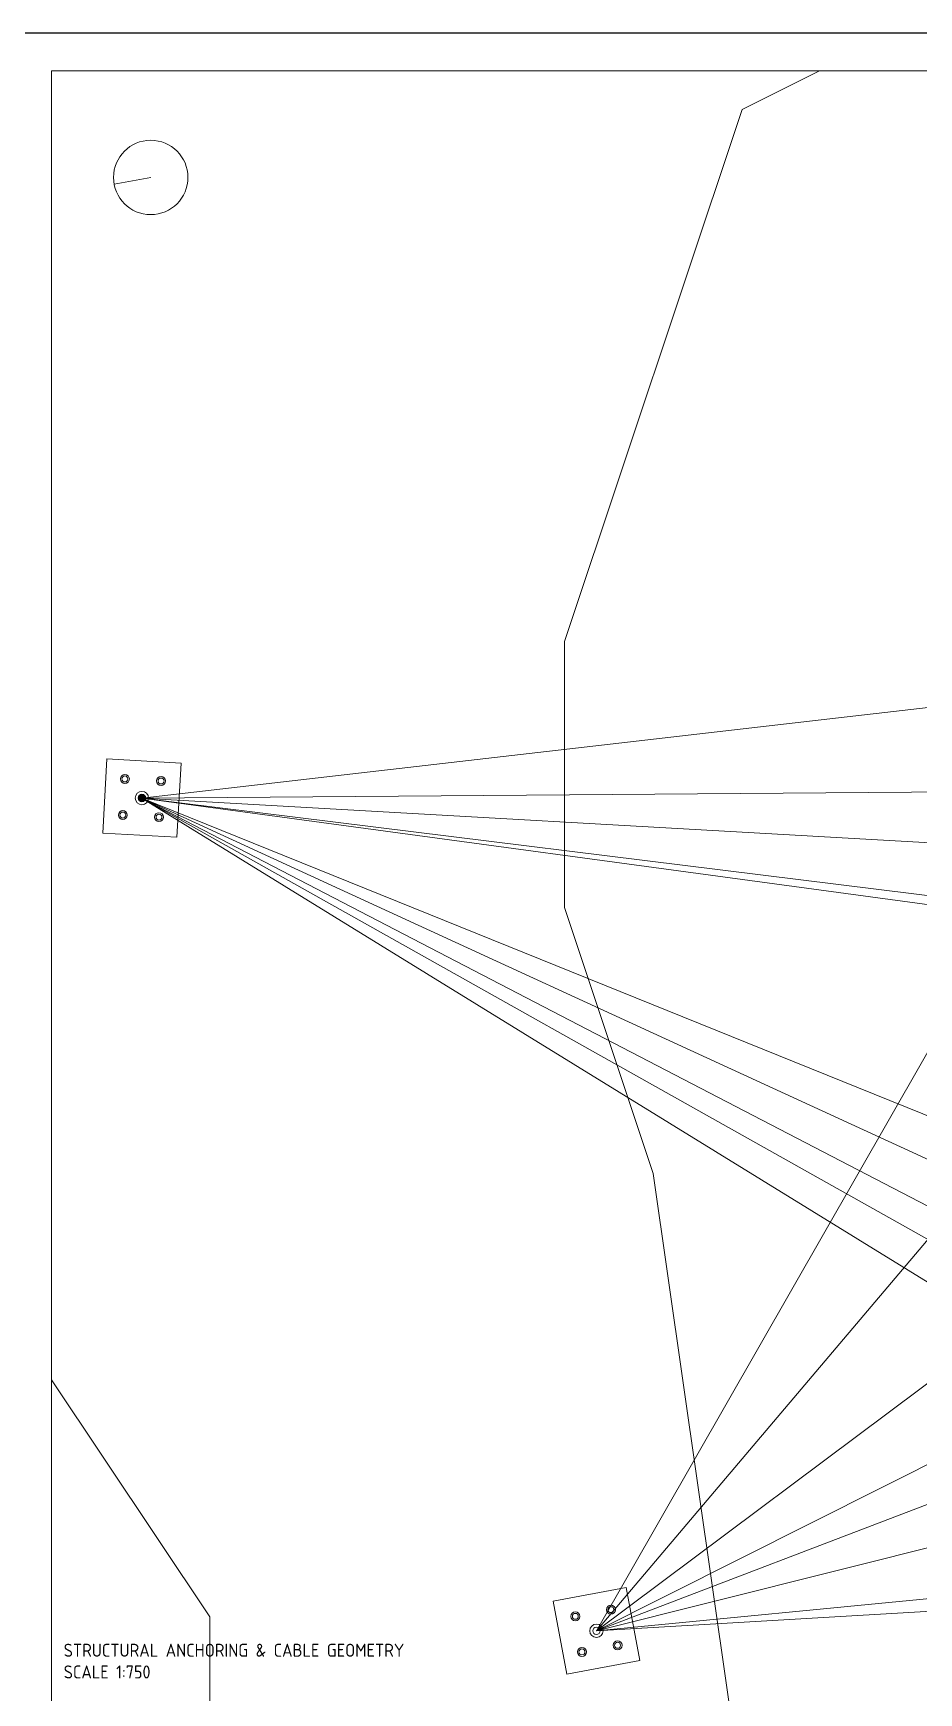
# Model space of a CAD drawing. Header units: millimetres. Extents: x 551 to 27551, y 6116 to 15116.
# Drawn here: x 9600 to 11980, y 10653 to 15116 of the extents above; entities that cross this region are included whole.
import ezdxf

# ---------------------------------------------------------------- set-up
doc = ezdxf.new("R2010")
doc.units = ezdxf.units.MM
for name, color, linetype, lineweight in [('1ST', 51, 'Continuous', 18), ('2ND', 201, 'Continuous', 15), ('3RD', 140, 'Continuous', 13), ('4TH DETAILS', 125, 'Continuous', 9), ('TEXTS', 210, 'Continuous', 9)]:
    doc.layers.add(name, color=color, linetype=linetype, lineweight=lineweight)
doc.layers.add('LAYOUT', color=83, linetype='Continuous', plot=False)
doc.styles.get("Standard").update_dxf_attribs({"font": 'arial.ttf'})

msp = doc.modelspace()

# ---------------------------------------------------------------- hatches: boundary and pattern name
at = {"layer": '3RD'}
h = msp.add_hatch(dxfattribs=at)
h.set_pattern_fill('ANGLE', color=256, scale=40, angle=-3.258295)
h.set_pattern_definition([(356.741705, (-795177.28, 1577059.69), (15.88035, 278.948336), [203.2, -76.2]), (86.741705, (-795177.28, 1577059.69), (-278.948336, 15.88035), [203.2, -76.2])])
h.paths.add_polyline_path([(9897.631, 13067.545, 0.57596229), (9882.198, 13059.729, 1), (9902.166, 13058.592, 0.01461134), (9902.182, 13059.176), (9892.182, 13059.16)])
h.paths.add_polyline_path([(9899.065, 13066.415, 0.04574057), (9897.631, 13067.545), (9892.182, 13059.16)], flags=17)
h.paths.add_polyline_path([(9900.517, 13064.686, 0.05661523), (9899.065, 13066.415), (9892.182, 13059.16)], flags=17)
h.paths.add_polyline_path([(9901.358, 13063.137, 0.04415348), (9900.517, 13064.686), (9892.182, 13059.16)], flags=17)
h.paths.add_polyline_path([(9901.711, 13062.194, 0.02518048), (9901.358, 13063.137), (9892.182, 13059.16)], flags=17)
h.paths.add_polyline_path([(9902.005, 13061.035, 0.02992924), (9901.711, 13062.194), (9892.182, 13059.16)], flags=17)
h.paths.add_polyline_path([(9902.005, 13061.035), (9892.182, 13059.16), (9902.174, 13059.555, 0.03729705)], flags=17)
h = msp.add_hatch(color=256, dxfattribs=at)
h.dxf.hatch_style = 1
h.paths.add_polyline_path([(9902.182, 13059.16, -1), (9882.182, 13059.16, -1)])
h = msp.add_hatch(dxfattribs=at)
h.set_pattern_fill('ANGLE', color=256, scale=40, angle=10.585808)
h.set_pattern_definition([(10.585808, (-1144804.05, 1336748.96), (-51.32798, 274.64486), [203.2, -76.2]), (100.585808, (-1144804.05, 1336748.96), (-274.64486, -51.32798), [203.2, -76.2])])
h.paths.add_polyline_path([(11117.208, 10829.253, 0.57596229), (11104.094, 10817.971, 1), (11123.753, 10821.645, 0.01461134), (11123.629, 10822.216), (11113.923, 10819.808)])
h.paths.add_polyline_path([(11118.871, 10828.499, 0.04574057), (11117.208, 10829.253), (11113.923, 10819.808)], flags=17)
h.paths.add_polyline_path([(11120.694, 10827.168, 0.05661523), (11118.871, 10828.499), (11113.923, 10819.808)], flags=17)
h.paths.add_polyline_path([(11121.881, 10825.864, 0.04415348), (11120.694, 10827.168), (11113.923, 10819.808)], flags=17)
h.paths.add_polyline_path([(11122.449, 10825.034, 0.02518048), (11121.881, 10825.864), (11113.923, 10819.808)], flags=17)
h.paths.add_polyline_path([(11123.012, 10823.978, 0.02992924), (11122.449, 10825.034), (11113.923, 10819.808)], flags=17)
h.paths.add_polyline_path([(11123.012, 10823.978), (11113.923, 10819.808), (11123.531, 10822.582, 0.03729705)], flags=17)

# ---------------------------------------------------------------- linework, layer by layer
at = {"layer": '1ST'}
msp.add_line((9915.826, 14727.893), (9817.541, 14709.451), dxfattribs=at)
at = {"layer": '2ND'}
msp.add_circle((9915.826, 14727.893), 100, dxfattribs=at)
at = {"layer": '3RD'}
for p, q in [((12521.083, 13362.383), (9892.182, 13059.16)), ((12180.747, 13076.902), (9892.182, 13059.16)), ((9892.182, 13059.16), (12180.747, 12748.661)), ((12749.16, 11297.514), (9892.182, 13059.16)), ((12806.375, 11717.895), (9892.182, 13059.16)), ((12239.551, 12925.609), (9892.182, 13059.16)), ((12817.208, 11415.444), (9892.182, 13059.16)), ((13008.025, 11798.137), (9892.182, 13059.16)), ((12182.08, 12775.213), (9892.182, 13059.16)), ((12744.217, 11577.443), (9892.182, 13059.16)), ((11113.923, 10819.808), (12185.854, 12694.44)), ((12694.776, 12688.05), (11113.923, 10819.808)), ((13436.19, 12557.189), (11113.923, 10819.808)), ((11113.923, 10819.808), (12753.172, 11643.869)), ((12791.812, 11461.178), (11113.923, 10819.808)), ((12744.249, 11228.169), (11113.923, 10819.808)), ((13053.901, 11007.226), (11113.923, 10819.808)), ((11113.923, 10819.808), (13095.181, 10935.727))]:
    msp.add_line(p, q, dxfattribs=at)
for points in [[(9798.028, 13164.682), (9997.704, 13153.315), (9986.337, 12953.638), (9786.66, 12965.006)], [(10997.255, 10899.735), (11193.851, 10936.477), (11230.592, 10739.881), (11033.996, 10703.139)]]:
    msp.add_lwpolyline(points, close=True, dxfattribs=at)
for centre, radius in [((9846.363, 13110.511), 12), ((9846.363, 13110.511), 8), ((9892.182, 13059.16), 17.94), ((9943.533, 13104.979), 12), ((9943.533, 13104.979), 8), ((9892.182, 13059.16), 10), ((9840.831, 13013.341), 12), ((9840.831, 13013.341), 8), ((9938.001, 13007.809), 12), ((9938.001, 13007.809), 8), ((11057.148, 10858.704), 12), ((11057.148, 10858.704), 8), ((11152.819, 10876.583), 12), ((11152.819, 10876.583), 8), ((11113.923, 10819.808), 17.94), ((11113.923, 10819.808), 10), ((11075.028, 10763.033), 12), ((11075.028, 10763.033), 8), ((11170.699, 10780.913), 12), ((11170.699, 10780.913), 8)]:
    msp.add_circle(centre, radius, dxfattribs=at)
at = {"layer": '4TH DETAILS'}
msp.add_lwpolyline([(9649.126, 6214.575), (18449.126, 6214.575), (18449.126, 15014.575), (9649.126, 15014.575)], close=True, dxfattribs=at)
for points in [[(11899.126, 9198.254), (11505.202, 10380.028), (11266.748, 12049.203), (11028.295, 12764.564), (11028.295, 13479.925), (11505.202, 14910.647), (11713.058, 15014.575)], [(10400.48, 9489.575), (10312.934, 9664.667), (10074.48, 10380.028), (10074.48, 10856.935), (9649.126, 11494.966)]]:
    msp.add_lwpolyline(points, dxfattribs=at)
at = {"layer": 'LAYOUT'}
msp.add_lwpolyline([(18550.723, 15115.853), (9550.723, 15115.853), (9550.723, 6115.853), (18550.723, 6115.853)], close=True, dxfattribs=at)

# ---------------------------------------------------------------- texts
at = {"layer": 'TEXTS', "insert": (9681.905, 10784.995), "char_height": 35, "width": 1251.3724, "attachment_point": 1}
msp.add_mtext('\\pxql;{\\fISOCP_IV50|b1|i0|c0|p2;STRUCTURAL ANCHORING & CABLE GEOMETRY\\PSCALE 1:750}', dxfattribs=at)

doc.saveas('drawing.dxf')
